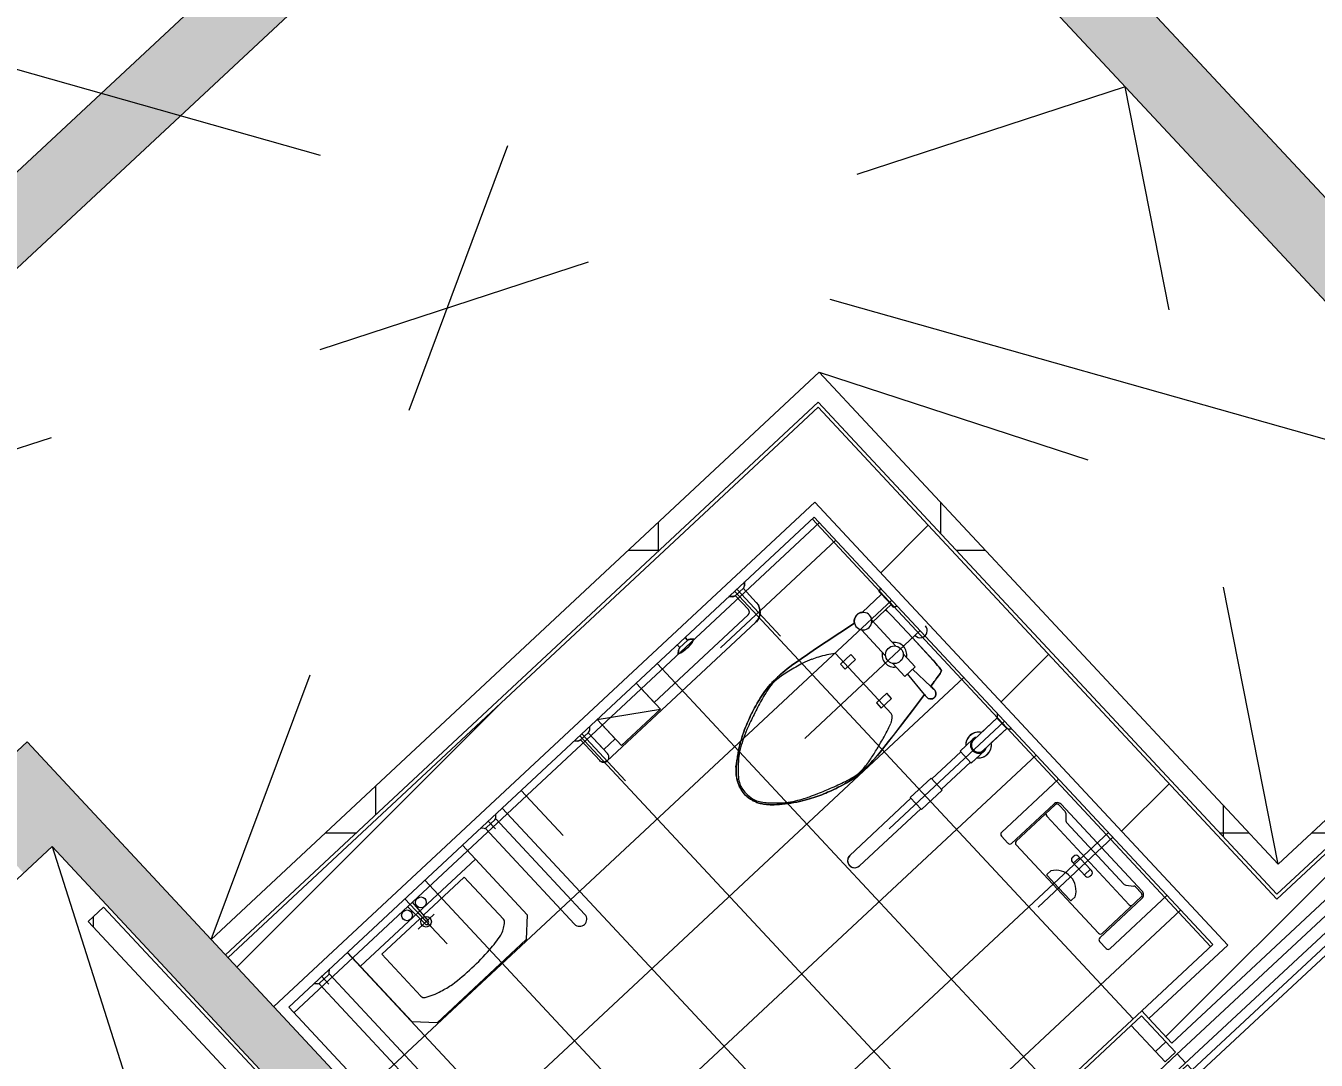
# Model space of a CAD drawing. Header units: millimetres. Extents: x -71377 to 516042, y -145869 to 441446.
# Drawn here: x 143378 to 147033, y 93706 to 96635 of the extents above; entities that cross this region are included whole.
import ezdxf

# ---------------------------------------------------------------- set-up
doc = ezdxf.new("R2010")
doc.units = ezdxf.units.MM
doc.header["$LTSCALE"] = 1000
doc.linetypes.add('_점선_M_', pattern=[3, 1.5, -1.5])
doc.linetypes.add('_점선_S_', pattern=[1.6, 0.8, -0.8])
for name, color, linetype, lineweight in [('A-door', 4, 'Continuous', 5), ('A-door-hdln', 8, 'Continuous', 5), ('A-ele-8', 8, 'Continuous', 5), ('A-hat', 251, 'Continuous', 5), ('A-insu', 251, 'Continuous', 5), ('A-text-1', 3, 'Continuous', 5), ('A_bwall', 3, 'Continuous', 5), ('A_cwall', 2, 'Continuous', 5), ('A_fnsh', 5, 'Continuous', 5), ('AA_dash_M_', 7, '_점선_M_', 5), ('AA_오픈', 8, '_점선_S_', 5), ('AA_위생', 4, 'Continuous', 5)]:
    doc.layers.add(name, color=color, linetype=linetype, lineweight=lineweight)
doc.styles.add('나눔고딕_3', font='NanumGothic.ttf', dxfattribs={"height": 1400})
pattern_1 = [(45, (165969.5, 243949.9), (-353.5534, 353.5534), [])]
pattern_2 = [(0, (165969.5, 243949.9), (0, 800), []), (90, (165969.5, 243949.9), (-800, 5e-14), [])]

# ---------------------------------------------------------------- blocks, each defined once
blk = doc.blocks.new('미닫이문_매립형__장애인화장실 - _A_ABS_22x22_5-5694489-지반층 배치도')
at = {"layer": 'A-door'}
for p, q in [((-1050, 115), (-1090, 115)), ((-1090, 115), (-1090, 10)), ((-40, 115), (-1050, 115)), ((-1050, 115), (-1050, 95)), ((-1050, 10), (-1050, 115)), ((-40, 95), (-40, 115)), ((0, 115), (-40, 115)), ((-40, 115), (-40, 75)), ((0, 75), (0, 115)), ((1110, 115), (1070, 115)), ((1070, 115), (1070, -115)), ((1110, -115), (1110, 115)), ((-1050, 95), (-40, 95)), ((-40, 75), (0, 75)), ((1070, 68), (-40, 68)), ((-40, 68), (-40, 33)), ((1070, 33), (1070, 68)), ((-1090, 10), (-1050, 10)), ((-40, 33), (1070, 33)), ((0, 26), (-40, 26)), ((-40, 26), (-40, -14)), ((0, -14), (0, 26)), ((-40, -14), (0, -14)), ((0, -14), (-40, -14)), ((-40, -14), (-40, -115)), ((0, -115), (0, -14)), ((-40, -115), (0, -115)), ((1070, -115), (1110, -115))]:
    blk.add_line(p, q, dxfattribs=at)
at = {"layer": 'A-door-hdln'}
for p, q in [((0, 115), (1070, 115)), ((-990, 68), (-990, 33)), ((0, 68), (-990, 68)), ((-990, 33), (0, 33)), ((0, -115), (1070, -115))]:
    blk.add_line(p, q, dxfattribs=at)
blk = doc.blocks.new('위생기구_장애인변기 - 위생기구_장애인변기-5513007-지반층 배치도')
at = {"layer": 'AA_위생'}
for p, q in [((90, 0), (90, -447.2)), ((280, -10), (275, 0)), ((275, 0), (280, -10)), ((280, -10), (275, 0)), ((345, 0), (340, -10)), ((340, -10), (345, 0)), ((340, -10), (345, 0)), ((345, 0), (340, -10)), ((440, 0), (440, -447.2)), ((290, -10), (280, -10)), ((280, -10), (290, -10)), ((290, -10), (280, -10)), ((290, -85), (290, -10)), ((290, -85), (290, -10)), ((290, -10), (330, -10)), ((290, -10), (290, -85)), ((340, -10), (330, -10)), ((330, -10), (330, -31.3)), ((330, -31.3), (330, -10)), ((330, -10), (340, -10)), ((330, -31.3), (330, -10)), ((330, -10), (340, -10)), ((340, -10), (330, -10)), ((330, -10), (330, -31.3)), ((330, -31.3), (341.6, -30.6)), ((334.5, -31), (330, -31.3)), ((330, -31.3), (334.5, -31)), ((330, -85), (330, -31.3)), ((341.6, -30.6), (334.5, -31)), ((334.5, -31), (341.6, -30.6)), ((341.6, -30.6), (353.2, -30.2)), ((353.2, -30.2), (341.6, -30.6)), ((341.6, -30.6), (353.2, -30.2)), ((353.2, -30.2), (440, -30.2)), ((440, -30.2), (353.2, -30.2)), ((353.2, -30.2), (440, -30.2)), ((440, -30.1), (526.8, -30.1)), ((526.8, -30.2), (440, -30.2)), ((440, -30.2), (526.8, -30.2)), ((526.8, -30.1), (538.4, -30.6)), ((538.4, -30.6), (526.8, -30.2)), ((526.8, -30.2), (538.4, -30.6)), ((538.4, -30.6), (545.5, -31)), ((545.5, -31), (538.4, -30.6)), ((538.4, -30.6), (545.5, -31)), ((545.5, -31), (552.6, -31.5)), ((552.6, -31.5), (545.5, -31)), ((545.5, -31), (552.6, -31.5)), ((552.6, -31.5), (559.1, -32.1)), ((559.1, -32.1), (552.6, -31.5)), ((552.6, -31.5), (559.1, -32.1)), ((559.1, -32.1), (563.2, -33)), ((563.2, -33), (559.1, -32.1)), ((559.1, -32.1), (563.2, -33)), ((563.2, -33), (564.8, -34.7)), ((564.8, -34.7), (563.2, -33)), ((563.2, -33), (564.8, -34.7)), ((564.8, -34.7), (566.1, -37.6)), ((566.1, -37.6), (564.8, -34.7)), ((564.8, -34.7), (566.1, -37.6)), ((759.8, 0), (766.9, -7.1)), ((759.8, 0), (766.9, -7.1)), ((766.9, -7.1), (769.4, -9)), ((769.4, -9), (769.4, -69.6)), ((769.4, -9), (769.4, -100)), ((806, -10.1), (774, -10.1)), ((790, 0), (790, -447.2)), ((809.7, -9.3), (813.1, -7.1)), ((809.7, -69.7), (809.7, -9.3)), ((809.7, -9.3), (809.7, -100)), ((813.1, -7.1), (820.2, 0)), ((813.1, -7.1), (820.2, 0)), ((566.1, -37.6), (567.1, -41.1)), ((567.1, -41.1), (566.1, -37.6)), ((566.1, -37.6), (567.1, -41.1)), ((567.1, -41.1), (567.9, -44.7)), ((567.9, -44.7), (567.1, -41.1)), ((567.1, -41.1), (567.9, -44.7)), ((567.9, -44.7), (568.8, -49)), ((568.8, -49), (567.9, -44.7)), ((567.9, -44.7), (568.8, -49)), ((568.8, -49), (570.1, -55.5)), ((570.1, -55.5), (568.8, -49)), ((568.8, -49), (570.1, -55.5)), ((570.1, -55.5), (570.9, -59.7)), ((570.9, -59.7), (570.1, -55.5)), ((570.1, -55.5), (570.9, -59.7)), ((570.9, -59.7), (571.7, -64.5)), ((571.7, -64.2), (570.9, -59.7)), ((570.9, -59.7), (571.7, -64.2)), ((572.6, -69.2), (571.7, -64.2)), ((571.7, -64.2), (572.6, -69.2)), ((571.7, -64.5), (572.6, -69.2)), ((572.6, -69.2), (573.6, -75)), ((573.6, -75), (572.6, -69.2)), ((572.6, -69.2), (573.6, -75)), ((769.4, -69.6), (761.9, -76.3)), ((815.6, -74.6), (809.7, -69.7)), ((285.2, -96.7), (285, -101)), ((285, -101), (285.6, -105.2)), ((285.2, -96.7), (286.1, -92.6)), ((286.1, -92.6), (285.2, -96.7)), ((285.3, -103.1), (285.2, -96.7)), ((286.2, -107.3), (285.3, -103.1)), ((285.6, -105.2), (286.8, -109.3)), ((286.1, -92.6), (288.9, -86.8)), ((287.7, -88.6), (286.1, -92.6)), ((288.7, -113.1), (286.2, -107.3)), ((286.8, -109.3), (288.7, -113.1)), ((290, -85), (287.7, -88.6)), ((288.9, -86.8), (290, -85)), ((325, -80), (425, -80)), ((455, -80), (505, -80)), ((505, -80), (505, -120)), ((505, -90), (575.6, -85.8)), ((573.6, -75), (574.7, -80.9)), ((574.7, -80.9), (573.6, -75)), ((573.6, -75), (574.7, -80.9)), ((574.7, -80.9), (575.6, -85.8)), ((575.6, -85.8), (574.7, -80.9)), ((574.7, -80.9), (575.6, -85.8)), ((575.6, -85.8), (580.8, -85.5)), ((580.8, -85.5), (575.6, -85.8)), ((575.6, -85.8), (580.8, -85.5)), ((580.8, -85.5), (583.8, -85.4)), ((583.8, -85.4), (580.8, -85.5)), ((580.8, -85.5), (583.8, -85.4)), ((583.8, -85.4), (587.4, -85.2)), ((587.4, -85.2), (583.8, -85.4)), ((583.8, -85.4), (587.4, -85.2)), ((587.4, -85.2), (591.7, -85)), ((591.7, -85), (587.4, -85.2)), ((587.4, -85.2), (591.7, -85)), ((591.7, -85), (596, -85.9)), ((596, -85.9), (591.7, -85)), ((591.7, -85), (596, -85.9)), ((596, -85.9), (600, -88.1)), ((600, -88.1), (596, -85.9)), ((596, -85.9), (600, -88.1)), ((600, -88.1), (603, -91.1)), ((603, -91.1), (600, -88.1)), ((600, -88.1), (603, -91.1)), ((603, -108.9), (600, -111.9)), ((600, -111.9), (603, -108.9)), ((603, -108.9), (600, -111.9)), ((603.1, -91.2), (603, -91.1)), ((603, -91.1), (604.7, -94.2)), ((604.7, -94.2), (603, -91.1)), ((603, -91.1), (604.7, -94.2)), ((604.7, -105.8), (603, -108.9)), ((603, -108.9), (604.7, -105.8)), ((604.7, -105.8), (603, -108.9)), ((604.7, -94.2), (605.6, -96.8)), ((605.6, -96.8), (604.7, -94.2)), ((604.7, -94.2), (605.6, -96.8)), ((605.6, -103.2), (604.7, -105.8)), ((604.7, -105.8), (605.6, -103.2)), ((605.6, -103.2), (604.7, -105.8)), ((605.6, -96.8), (605.9, -99)), ((605.9, -99), (605.6, -96.8)), ((605.6, -96.8), (605.9, -99)), ((605.9, -101), (605.6, -103.2)), ((605.6, -103.2), (605.9, -101)), ((605.9, -101), (605.6, -103.2)), ((605.9, -99), (605.9, -101)), ((605.9, -100), (605.9, -99)), ((605.9, -99), (605.9, -100)), ((605.9, -101), (605.9, -100)), ((605.9, -100), (605.9, -101)), ((753.6, -94.2), (753.4, -104.2)), ((753.4, -104.2), (755.9, -113.9)), ((756.5, -84.7), (753.6, -94.2)), ((761.9, -76.3), (756.5, -84.7)), ((766.4, -150), (766.4, -100)), ((812.7, -97.7), (812.7, -150)), ((821.5, -82.6), (815.6, -74.6)), ((825, -92), (821.5, -82.6)), ((824, -111.8), (825.9, -102)), ((825.9, -102), (825, -92)), ((291.3, -116.6), (288.7, -113.1)), ((288.7, -113.1), (291.3, -116.6)), ((289.4, -170.6), (297.9, -121.9)), ((297.9, -121.9), (289.4, -170.6)), ((294.4, -119.5), (291.3, -116.6)), ((291.3, -116.6), (294.4, -119.5)), ((297.9, -121.9), (294.4, -119.5)), ((294.4, -119.5), (297.9, -121.9)), ((325, -120), (425, -120)), ((505, -120), (455, -120)), ((580.8, -114.5), (505, -110)), ((583.8, -114.6), (580.8, -114.5)), ((580.8, -114.5), (590.6, -170.6)), ((590.6, -170.6), (580.8, -114.5)), ((590.6, -170.6), (580.8, -114.5)), ((580.8, -114.5), (583.8, -114.6)), ((583.8, -114.6), (580.8, -114.5)), ((587.4, -114.8), (583.8, -114.6)), ((583.8, -114.6), (587.4, -114.8)), ((587.4, -114.8), (583.8, -114.6)), ((591.7, -115), (587.4, -114.8)), ((587.4, -114.8), (591.7, -115)), ((591.7, -115), (587.4, -114.8)), ((596, -114.1), (591.7, -115)), ((591.7, -115), (596, -114.1)), ((596, -114.1), (591.7, -115)), ((600, -111.9), (596, -114.1)), ((596, -114.1), (600, -111.9)), ((600, -111.9), (596, -114.1)), ((755.9, -113.9), (760.9, -122.5)), ((760.9, -122.5), (766.4, -128.1)), ((766.4, -128.1), (766.4, -150)), ((812.7, -128.1), (819.5, -120.7)), ((812.7, -150), (812.7, -128.1)), ((819.5, -120.7), (824, -111.8)), ((281.6, -215.9), (289.4, -170.6)), ((289.4, -170.6), (281.6, -215.9)), ((289.4, -170.6), (281.6, -215.9)), ((590.6, -170.6), (598.4, -215.9)), ((598.4, -215.9), (590.6, -170.6)), ((598.4, -215.9), (590.6, -170.6)), ((766.4, -150), (769.4, -150)), ((812.7, -150), (766.4, -150)), ((769.4, -150), (769.4, -262.3)), ((769.4, -150), (769.4, -262.3)), ((809.7, -262.3), (809.7, -150)), ((809.7, -150), (812.7, -150)), ((809.7, -150), (809.7, -262.3)), ((275.6, -251.7), (281.6, -215.9)), ((281.6, -215.9), (275.6, -251.7)), ((281.6, -215.9), (275.6, -251.7)), ((355, -230), (355, -190)), ((355, -190), (375, -190)), ((375, -190), (375, -230)), ((525, -190), (505, -190)), ((505, -190), (505, -230)), ((525, -230), (525, -190)), ((598.4, -215.9), (608.8, -279.6)), ((604.4, -251.7), (598.4, -215.9)), ((604.4, -251.7), (598.4, -215.9)), ((271.2, -279.6), (275.6, -251.7)), ((275.6, -251.7), (271.2, -279.6)), ((275.6, -251.7), (271.2, -279.6)), ((325, -220), (555, -220)), ((375, -230), (355, -230)), ((505, -230), (525, -230)), ((608.8, -279.6), (604.4, -251.7)), ((608.8, -279.6), (604.4, -251.7)), ((0, -269.8), (7.1, -276.9)), ((7.1, -276.9), (0, -269.8)), ((7.1, -276.9), (10.1, -284)), ((10.1, -284), (10.1, -284.9)), ((10.1, -284), (10.1, -316)), ((10.1, -284.9), (64.8, -284.9)), ((64.8, -284.9), (10.1, -284.9)), ((64.8, -284.9), (74.7, -286.1)), ((74.7, -286.1), (84, -289.8)), ((84, -289.8), (92.2, -295.6)), ((268, -300.8), (271.2, -279.6)), ((271.2, -279.6), (268, -300.8)), ((271.2, -279.6), (268, -300.8)), ((608.8, -279.6), (614.2, -317)), ((612, -300.8), (608.8, -279.6)), ((612, -300.8), (608.8, -279.6)), ((769.4, -262.3), (766.4, -262.3)), ((766.4, -262.3), (766.4, -342.9)), ((812.7, -262.3), (766.4, -262.3)), ((766.4, -262.3), (766.4, -342.9)), ((812.7, -262.3), (809.7, -262.3)), ((812.7, -342.9), (812.7, -262.3)), ((812.7, -342.9), (812.7, -262.3)), ((0, -300), (181.6, -300)), ((7.1, -323.1), (0, -330.2)), ((0, -330.2), (7.1, -323.1)), ((10.1, -316), (7.1, -323.1)), ((64.8, -315.1), (10.1, -315.1)), ((10.1, -315.1), (10.1, -316)), ((64.8, -315.1), (10.1, -315.1)), ((71.9, -318.1), (64.8, -315.1)), ((74.9, -325.2), (71.9, -318.1)), ((74.9, -689.4), (74.9, -325.2)), ((74.9, -325.2), (74.9, -689.4)), ((92.2, -295.6), (98.6, -303.2)), ((98.6, -303.2), (103, -312.2)), ((103, -312.2), (105, -322)), ((105, -322), (105.1, -325.2)), ((105.1, -325.2), (105.1, -899.8)), ((105.1, -325.2), (105.1, -899.8)), ((264.3, -329.5), (265.8, -317)), ((265.8, -317), (264.3, -329.5)), ((265.8, -317), (264.3, -329.5)), ((265.8, -317), (268, -300.8)), ((268, -300.8), (265.8, -317)), ((268, -300.8), (265.8, -317)), ((614.2, -317), (612, -300.8)), ((614.2, -317), (612, -300.8)), ((614.2, -317), (615.7, -329.5)), ((615.7, -329.5), (614.2, -317)), ((615.7, -329.5), (614.2, -317)), ((261.3, -365.4), (261, -372.7)), ((261.3, -365.4), (261, -372.7)), ((261.1, -369), (261.3, -365.4)), ((261.3, -365.4), (261.8, -357.5)), ((261.8, -357.5), (261.3, -365.4)), ((261.8, -357.5), (261.3, -365.4)), ((261.8, -357.5), (262.4, -349)), ((262.4, -349), (261.8, -357.5)), ((262.4, -349), (261.8, -357.5)), ((262.4, -349), (263.2, -339.8)), ((263.2, -339.8), (262.4, -349)), ((263.2, -339.8), (262.4, -349)), ((263.2, -339.8), (264.3, -329.5)), ((264.3, -329.5), (263.2, -339.8)), ((264.3, -329.5), (263.2, -339.8)), ((615.7, -329.5), (617.6, -349)), ((616.8, -339.8), (615.7, -329.5)), ((616.8, -339.8), (615.7, -329.5)), ((617.6, -349), (616.8, -339.8)), ((617.6, -349), (616.8, -339.8)), ((617.6, -349), (618.2, -357.5)), ((618.2, -357.5), (617.6, -349)), ((618.2, -357.5), (617.6, -349)), ((618.2, -357.5), (618.7, -365.4)), ((618.7, -365.4), (618.2, -357.5)), ((618.7, -365.4), (618.2, -357.5)), ((618.7, -365.4), (619, -372.7)), ((619, -372.7), (618.7, -365.4)), ((619, -372.7), (618.7, -365.4)), ((766.4, -342.9), (769.4, -342.9)), ((766.4, -342.9), (812.7, -342.9)), ((769.4, -342.9), (769.4, -580)), ((769.4, -342.9), (769.4, -580)), ((809.7, -580), (809.7, -342.9)), ((809.7, -342.9), (812.7, -342.9)), ((809.7, -342.9), (809.7, -580)), ((260.7, -385.8), (260.9, -376.1)), ((260.8, -379.5), (260.7, -385.8)), ((260.8, -379.5), (260.7, -385.8)), ((260.9, -407.6), (260.7, -385.8)), ((260.7, -385.8), (260.7, -391.7)), ((260.7, -385.8), (260.7, -391.7)), ((260.7, -391.7), (260.8, -397.3)), ((260.7, -391.7), (260.8, -397.3)), ((261, -372.7), (260.8, -379.5)), ((261, -372.7), (260.8, -379.5)), ((260.8, -397.3), (260.9, -402.7)), ((260.8, -397.3), (260.9, -402.7)), ((260.9, -376.1), (261.1, -369)), ((619, -372.7), (619, -379.5)), ((619.2, -379.5), (619, -372.7)), ((619.2, -379.5), (619, -372.7)), ((619, -379.5), (619.3, -394.5)), ((619.3, -394.5), (619.1, -402.7)), ((619.1, -402.7), (619.2, -397.3)), ((619.1, -402.7), (619.2, -397.3)), ((619.3, -385.8), (619.2, -379.5)), ((619.3, -385.8), (619.2, -379.5)), ((619.2, -397.3), (619.3, -391.7)), ((619.2, -397.3), (619.3, -391.7)), ((619.3, -391.7), (619.3, -385.8)), ((619.3, -391.7), (619.3, -385.8)), ((261.6, -412.9), (260.9, -402.7)), ((260.9, -402.7), (260.9, -407.6)), ((260.9, -402.7), (261.2, -407.9)), ((260.9, -402.7), (261.2, -407.9)), ((261.2, -407.9), (261.6, -412.9)), ((261.2, -407.9), (261.6, -412.9)), ((262.7, -423.1), (261.6, -412.9)), ((261.6, -412.9), (262, -418)), ((261.6, -412.9), (262, -418)), ((262, -418), (262.7, -423.1)), ((262, -418), (262.7, -423.1)), ((263.9, -431.1), (262.7, -423.1)), ((262.7, -423.1), (263.5, -428.4)), ((262.7, -423.1), (263.5, -428.4)), ((263.5, -428.4), (264.4, -433.9)), ((263.5, -428.4), (264.4, -433.9)), ((265.3, -438.2), (263.9, -431.1)), ((264.4, -433.9), (265.6, -439.6)), ((264.4, -433.9), (265.6, -439.6)), ((266.9, -445.7), (265.3, -438.2)), ((615.6, -433.9), (614.4, -439.6)), ((614.4, -439.6), (615.6, -433.9)), ((614.4, -439.6), (615.6, -433.9)), ((616.5, -428.4), (615.6, -433.9)), ((615.6, -433.9), (616.5, -428.4)), ((615.6, -433.9), (616.5, -428.4)), ((617.3, -423.1), (616.5, -428.4)), ((616.5, -428.4), (617.3, -423.1)), ((616.5, -428.4), (617.3, -423.1)), ((618, -418), (617.3, -423.1)), ((617.3, -423.1), (618, -418)), ((617.3, -423.1), (618, -418)), ((618.4, -412.9), (618, -418)), ((618, -418), (618.4, -412.9)), ((618, -418), (618.4, -412.9)), ((618.8, -407.9), (618.4, -412.9)), ((618.4, -412.9), (618.8, -407.9)), ((618.4, -412.9), (618.8, -407.9)), ((619.1, -402.7), (618.8, -407.9)), ((618.8, -407.9), (619.1, -402.7)), ((618.8, -407.9), (619.1, -402.7)), ((265.6, -439.6), (266.9, -445.7)), ((265.6, -439.6), (266.9, -445.7)), ((269.3, -455.4), (266.9, -445.7)), ((266.9, -445.7), (268.4, -452.1)), ((266.9, -445.7), (268.4, -452.1)), ((268.4, -452.1), (270.1, -458.7)), ((268.4, -452.1), (270.1, -458.7)), ((271, -462.1), (269.3, -455.4)), ((270.1, -458.7), (271.9, -465.5)), ((270.1, -458.7), (271.9, -465.5)), ((272.9, -468.8), (271, -462.1)), ((271.9, -465.5), (273.9, -472.2)), ((271.9, -465.5), (273.9, -472.2)), ((275.8, -477.8), (272.9, -468.8)), ((273.9, -472.2), (275.8, -478.9)), ((273.9, -472.2), (275.8, -478.9)), ((606.1, -472.2), (604.2, -478.9)), ((604.2, -478.9), (606.1, -472.2)), ((604.2, -478.9), (606.1, -472.2)), ((608.1, -465.5), (606.1, -472.2)), ((606.1, -472.2), (608.1, -465.5)), ((606.1, -472.2), (608.1, -465.5)), ((609.9, -458.7), (608.1, -465.5)), ((608.1, -465.5), (609.9, -458.7)), ((608.1, -465.5), (609.9, -458.7)), ((611.6, -452.1), (609.9, -458.7)), ((609.9, -458.7), (611.6, -452.1)), ((609.9, -458.7), (611.6, -452.1)), ((611.6, -452.1), (613.1, -445.7)), ((611.6, -452.1), (613.1, -445.7)), ((612.3, -448.9), (611.6, -452.1)), ((613.1, -445.7), (612.3, -448.9)), ((614.4, -439.6), (613.1, -445.7)), ((613.1, -445.7), (614.4, -439.6)), ((613.1, -445.7), (614.4, -439.6)), ((0, -500.5), (10.6, -500.5)), ((0, -500.5), (10.6, -500.5)), ((10.6, -500.5), (0, -500.5)), ((10.6, -499.9), (13.6, -492.8)), ((10.6, -500.5), (10.6, -499.9)), ((10.6, -499.9), (10.6, -531.8)), ((10.6, -500.5), (10.6, -499.9)), ((13.6, -492.8), (20.7, -485.6)), ((20.7, -485.6), (13.6, -492.8)), ((13.6, -492.8), (20.7, -485.6)), ((20.7, -485.6), (23.6, -495.2)), ((23.6, -495.2), (25.3, -505)), ((25.3, -505), (26, -515)), ((277.9, -485.5), (275.8, -477.8)), ((275.8, -478.9), (277.9, -485.5)), ((275.8, -478.9), (277.9, -485.5)), ((279.9, -491.9), (277.9, -485.5)), ((277.9, -485.5), (279.9, -491.9)), ((277.9, -485.5), (279.9, -491.9)), ((282, -498), (279.9, -491.9)), ((279.9, -491.9), (282, -498)), ((279.9, -491.9), (282, -498)), ((285, -506.7), (282, -498)), ((282, -498), (284, -503.9)), ((282, -498), (284, -503.9)), ((284, -503.9), (286.1, -509.5)), ((284, -503.9), (286.1, -509.5)), ((288.2, -515.1), (285, -506.7)), ((286.1, -509.5), (288.2, -515.1)), ((286.1, -509.5), (288.2, -515.1)), ((593.9, -509.5), (591.8, -515.1)), ((591.8, -515.1), (593.9, -509.5)), ((591.8, -515.1), (593.9, -509.5)), ((596, -503.9), (593.9, -509.5)), ((593.9, -509.5), (596, -503.9)), ((593.9, -509.5), (596, -503.9)), ((598, -498), (596, -503.9)), ((596, -503.9), (598, -498)), ((596, -503.9), (598, -498)), ((600.1, -491.9), (598, -498)), ((598, -498), (600.1, -491.9)), ((598, -498), (600.1, -491.9)), ((602.1, -485.5), (600.1, -491.9)), ((600.1, -491.9), (602.1, -485.5)), ((600.1, -491.9), (602.1, -485.5)), ((604.2, -478.9), (602.1, -485.5)), ((602.1, -485.5), (604.2, -478.9)), ((602.1, -485.5), (604.2, -478.9)), ((10.6, -530.8), (0, -530.8)), ((10.6, -530.8), (0, -530.8)), ((0, -530.8), (10.6, -530.8)), ((10.6, -531.8), (10.6, -530.8)), ((10.6, -531.8), (10.6, -530.8)), ((13.6, -539), (10.6, -531.8)), ((20.7, -546.1), (13.6, -539)), ((13.6, -539), (20.7, -546.1)), ((20.7, -546.1), (13.6, -539)), ((21.2, -544.5), (20.7, -546.1)), ((23.9, -534.9), (21.2, -544.5)), ((25.5, -525), (23.9, -534.9)), ((26, -515), (25.5, -525)), ((292.7, -525), (288.2, -515.1)), ((288.2, -515.1), (290.4, -520.6)), ((288.2, -515.1), (290.4, -520.6)), ((290.4, -520.6), (292.7, -526)), ((290.4, -520.6), (292.7, -526)), ((295, -531.5), (292.7, -525)), ((292.7, -526), (295, -531.5)), ((292.7, -526), (295, -531.5)), ((297.5, -537.1), (295, -531.5)), ((295, -531.5), (297.5, -537.1)), ((295, -531.5), (297.5, -537.1)), ((300, -542.7), (297.5, -537.1)), ((297.5, -537.1), (300, -542.7)), ((297.5, -537.1), (300, -542.7)), ((302.7, -548.6), (300, -542.7)), ((300, -542.7), (302.7, -548.6)), ((300, -542.7), (302.7, -548.6)), ((580, -542.7), (577.3, -548.6)), ((577.3, -548.6), (580, -542.7)), ((577.3, -548.6), (580, -542.7)), ((582.5, -537.1), (580, -542.7)), ((580, -542.7), (582.5, -537.1)), ((580, -542.7), (582.5, -537.1)), ((585, -531.5), (582.5, -537.1)), ((582.5, -537.1), (585, -531.5)), ((582.5, -537.1), (585, -531.5)), ((587.3, -526), (585, -531.5)), ((585, -531.5), (587.3, -526)), ((585, -531.5), (587.3, -526)), ((589.6, -520.6), (587.3, -526)), ((587.3, -526), (589.6, -520.6)), ((587.3, -526), (589.6, -520.6)), ((591.8, -515.1), (589.6, -520.6)), ((589.6, -520.6), (591.8, -515.1)), ((589.6, -520.6), (591.8, -515.1)), ((305.6, -554.6), (302.7, -548.6)), ((302.7, -548.6), (305.6, -554.6)), ((302.7, -548.6), (305.6, -554.6)), ((308.7, -560.7), (305.6, -554.6)), ((305.6, -554.6), (308.7, -560.7)), ((305.6, -554.6), (308.7, -560.7)), ((310.3, -563.8), (308.7, -560.7)), ((308.7, -560.7), (312, -567)), ((308.7, -560.7), (312, -567)), ((315.6, -573.4), (310.3, -563.8)), ((312, -567), (315.6, -573.4)), ((312, -567), (315.6, -573.4)), ((319.4, -580), (315.6, -573.4)), ((315.6, -573.4), (319.4, -580)), ((315.6, -573.4), (319.4, -580)), ((321.5, -583.4), (319.4, -580)), ((319.4, -580), (323.5, -586.8)), ((319.4, -580), (323.5, -586.8)), ((325.8, -590.2), (321.5, -583.4)), ((560.6, -580), (556.5, -586.8)), ((556.5, -586.8), (560.6, -580)), ((556.5, -586.8), (560.6, -580)), ((564.4, -573.4), (560.6, -580)), ((560.6, -580), (564.4, -573.4)), ((560.6, -580), (564.4, -573.4)), ((568, -567), (564.4, -573.4)), ((564.4, -573.4), (568, -567)), ((564.4, -573.4), (568, -567)), ((571.3, -560.7), (568, -567)), ((568, -567), (571.3, -560.7)), ((568, -567), (571.3, -560.7)), ((574.4, -554.6), (571.3, -560.7)), ((571.3, -560.7), (574.4, -554.6)), ((571.3, -560.7), (574.4, -554.6)), ((577.3, -548.6), (574.4, -554.6)), ((574.4, -554.6), (577.3, -548.6)), ((574.4, -554.6), (577.3, -548.6)), ((769.4, -580), (771.9, -589.7)), ((805.8, -592), (809.6, -582.7)), ((809.6, -582.7), (809.7, -580)), ((323.5, -586.8), (328, -593.7)), ((323.5, -586.8), (328, -593.7)), ((328, -593.7), (325.8, -590.2)), ((332.7, -600.6), (328, -593.7)), ((328, -593.7), (332.7, -600.6)), ((328, -593.7), (332.7, -600.6)), ((337.6, -607.6), (332.7, -600.6)), ((332.7, -600.6), (337.6, -607.6)), ((332.7, -600.6), (337.6, -607.6)), ((342.5, -614.4), (337.6, -607.6)), ((337.6, -607.6), (342.5, -614.4)), ((337.6, -607.6), (342.5, -614.4)), ((347.5, -621), (342.5, -614.4)), ((342.5, -614.4), (347.5, -621)), ((342.5, -614.4), (347.5, -621)), ((349.9, -624.1), (347.5, -621)), ((347.5, -621), (352.4, -627.2)), ((347.5, -621), (352.4, -627.2)), ((532.5, -621), (527.6, -627.2)), ((527.6, -627.2), (532.5, -621)), ((527.6, -627.2), (532.5, -621)), ((537.5, -614.4), (532.5, -621)), ((532.5, -621), (537.5, -614.4)), ((532.5, -621), (537.5, -614.4)), ((542.4, -607.6), (537.5, -614.4)), ((537.5, -614.4), (542.4, -607.6)), ((537.5, -614.4), (542.4, -607.6)), ((547.3, -600.6), (542.4, -607.6)), ((542.4, -607.6), (547.3, -600.6)), ((542.4, -607.6), (547.3, -600.6)), ((552, -593.7), (547.3, -600.6)), ((547.3, -600.6), (552, -593.7)), ((547.3, -600.6), (552, -593.7)), ((556.5, -586.8), (552, -593.7)), ((552, -593.7), (556.5, -586.8)), ((552, -593.7), (556.5, -586.8)), ((771.9, -589.7), (778.8, -597)), ((778.8, -597), (788.3, -600.1)), ((788.3, -600.1), (798.1, -598.3)), ((798.1, -598.3), (805.8, -592)), ((352.4, -627.2), (349.9, -624.1)), ((354.7, -630.1), (352.4, -627.2)), ((352.4, -627.2), (357.1, -633.1)), ((352.4, -627.2), (357.1, -633.1)), ((357.1, -633.1), (354.7, -630.1)), ((359.4, -635.7), (357.1, -633.1)), ((357.1, -633.1), (361.6, -638.4)), ((357.1, -633.1), (361.6, -638.4)), ((361.6, -638.4), (359.4, -635.7)), ((365.1, -643.7), (361.6, -638.4)), ((361.6, -638.4), (365.8, -643.1)), ((361.6, -638.4), (365.8, -643.1)), ((369.7, -647.2), (365.1, -643.7)), ((365.8, -643.1), (369.7, -647.2)), ((365.8, -643.1), (369.7, -647.2)), ((373.4, -650.9), (369.7, -647.2)), ((369.7, -647.2), (373.4, -650.9)), ((369.7, -647.2), (373.4, -650.9)), ((375.1, -652.4), (373.4, -650.9)), ((373.4, -650.9), (376.8, -654)), ((373.4, -650.9), (376.8, -654)), ((378.5, -655.4), (375.1, -652.4)), ((376.8, -654), (380.1, -656.8)), ((376.8, -654), (380.1, -656.8)), ((380.1, -656.8), (378.5, -655.4)), ((381.6, -658.1), (380.1, -656.8)), ((380.1, -656.8), (383.2, -659.3)), ((380.1, -656.8), (383.2, -659.3)), ((503.2, -654), (496.8, -659.3)), ((496.8, -659.3), (499.9, -656.8)), ((496.8, -659.3), (499.9, -656.8)), ((499.9, -656.8), (503.2, -654)), ((499.9, -656.8), (503.2, -654)), ((506.6, -650.9), (503.2, -654)), ((503.2, -654), (506.6, -650.9)), ((503.2, -654), (506.6, -650.9)), ((510.3, -647.2), (506.6, -650.9)), ((506.6, -650.9), (510.3, -647.2)), ((506.6, -650.9), (510.3, -647.2)), ((514.2, -643.1), (510.3, -647.2)), ((510.3, -647.2), (514.2, -643.1)), ((510.3, -647.2), (514.2, -643.1)), ((518.4, -638.4), (514.2, -643.1)), ((514.2, -643.1), (518.4, -638.4)), ((514.2, -643.1), (518.4, -638.4)), ((522.9, -633.1), (518.4, -638.4)), ((518.4, -638.4), (522.9, -633.1)), ((518.4, -638.4), (522.9, -633.1)), ((527.6, -627.2), (522.9, -633.1)), ((522.9, -633.1), (527.6, -627.2)), ((522.9, -633.1), (527.6, -627.2)), ((0, -689.4), (74.9, -689.4)), ((100.8, -689.4), (0, -689.4)), ((0, -840.6), (100.8, -689.4)), ((100.8, -689.4), (100.8, -840.6)), ((383.2, -659.3), (381.6, -658.1)), ((387.5, -662.5), (383.2, -659.3)), ((383.2, -659.3), (386.1, -661.5)), ((383.2, -659.3), (386.1, -661.5)), ((386.1, -661.5), (389, -663.4)), ((386.1, -661.5), (389, -663.4)), ((390.4, -664.3), (387.5, -662.5)), ((389, -663.4), (391.7, -665.2)), ((389, -663.4), (391.7, -665.2)), ((393.1, -666.1), (390.4, -664.3)), ((391.7, -665.2), (394.5, -666.9)), ((391.7, -665.2), (394.5, -666.9)), ((395.8, -667.6), (393.1, -666.1)), ((394.5, -666.9), (397.2, -668.4)), ((394.5, -666.9), (397.2, -668.4)), ((398.5, -669.1), (395.8, -667.6)), ((397.2, -668.4), (399.8, -669.8)), ((397.2, -668.4), (399.8, -669.8)), ((401.1, -670.4), (398.5, -669.1)), ((399.8, -669.8), (402.5, -671.1)), ((399.8, -669.8), (402.5, -671.1)), ((403.8, -671.6), (401.1, -670.4)), ((402.5, -671.1), (405.1, -672.2)), ((402.5, -671.1), (405.1, -672.2)), ((406.5, -672.8), (403.8, -671.6)), ((405.1, -672.2), (407.8, -673.3)), ((405.1, -672.2), (407.8, -673.3)), ((409.2, -673.8), (406.5, -672.8)), ((407.8, -673.3), (410.5, -674.3)), ((407.8, -673.3), (410.5, -674.3)), ((411.9, -674.8), (409.2, -673.8)), ((410.5, -674.3), (413.3, -675.3)), ((410.5, -674.3), (413.3, -675.3)), ((414.7, -675.7), (411.9, -674.8)), ((413.3, -675.3), (416.2, -676.1)), ((413.3, -675.3), (416.2, -676.1)), ((419.2, -676.9), (414.7, -675.7)), ((416.2, -676.1), (419.2, -676.9)), ((416.2, -676.1), (419.2, -676.9)), ((422.6, -677.7), (419.2, -676.9)), ((419.2, -676.9), (422.6, -677.7)), ((419.2, -676.9), (422.6, -677.7)), ((426.3, -678.4), (422.6, -677.7)), ((422.6, -677.7), (426.3, -678.4)), ((422.6, -677.7), (426.3, -678.4)), ((432.6, -679.2), (426.3, -678.4)), ((426.3, -678.4), (430.3, -679)), ((426.3, -678.4), (430.3, -679)), ((430.3, -679), (434.9, -679.5)), ((430.3, -679), (434.9, -679.5)), ((437.4, -679.8), (432.6, -679.2)), ((434.9, -679.5), (440, -680)), ((434.9, -679.5), (440, -680)), ((442.6, -679.8), (437.4, -679.8)), ((440, -680), (445.1, -679.5)), ((440, -680), (445.1, -679.5)), ((447.4, -679.2), (442.6, -679.8)), ((445.1, -679.5), (449.7, -679)), ((445.1, -679.5), (449.7, -679)), ((449.7, -679), (447.4, -679.2)), ((453.7, -678.4), (449.7, -679)), ((449.7, -679), (453.7, -678.4)), ((449.7, -679), (453.7, -678.4)), ((453.7, -678.4), (457.4, -677.7)), ((453.7, -678.4), (457.4, -677.7)), ((455.6, -678), (453.7, -678.4)), ((459.1, -677.3), (455.6, -678)), ((457.4, -677.7), (460.8, -676.9)), ((457.4, -677.7), (460.8, -676.9)), ((462.3, -676.5), (459.1, -677.3)), ((460.8, -676.9), (463.8, -676.1)), ((460.8, -676.9), (463.8, -676.1)), ((465.3, -675.7), (462.3, -676.5)), ((463.8, -676.1), (466.7, -675.3)), ((463.8, -676.1), (466.7, -675.3)), ((468.1, -674.8), (465.3, -675.7)), ((466.7, -675.3), (469.5, -674.3)), ((466.7, -675.3), (469.5, -674.3)), ((470.8, -673.8), (468.1, -674.8)), ((469.5, -674.3), (472.2, -673.3)), ((469.5, -674.3), (472.2, -673.3)), ((473.5, -672.8), (470.8, -673.8)), ((472.2, -673.3), (474.9, -672.2)), ((472.2, -673.3), (474.9, -672.2)), ((476.2, -671.6), (473.5, -672.8)), ((474.9, -672.2), (477.5, -671.1)), ((474.9, -672.2), (477.5, -671.1)), ((478.9, -670.4), (476.2, -671.6)), ((477.5, -671.1), (480.2, -669.8)), ((477.5, -671.1), (480.2, -669.8)), ((482.8, -668.4), (478.9, -670.4)), ((480.2, -669.8), (482.8, -668.4)), ((480.2, -669.8), (482.8, -668.4)), ((485.5, -666.9), (482.8, -668.4)), ((482.8, -668.4), (485.5, -666.9)), ((482.8, -668.4), (485.5, -666.9)), ((488.3, -665.2), (485.5, -666.9)), ((485.5, -666.9), (488.3, -665.2)), ((485.5, -666.9), (488.3, -665.2)), ((491, -663.4), (488.3, -665.2)), ((488.3, -665.2), (491, -663.4)), ((488.3, -665.2), (491, -663.4)), ((493.9, -661.5), (491, -663.4)), ((491, -663.4), (493.9, -661.5)), ((491, -663.4), (493.9, -661.5)), ((496.8, -659.3), (493.9, -661.5)), ((493.9, -661.5), (496.8, -659.3)), ((493.9, -661.5), (496.8, -659.3)), ((74.9, -840.6), (0, -840.6)), ((100.8, -840.6), (0, -840.6)), ((74.9, -884.7), (74.9, -840.6)), ((74.9, -840.6), (74.9, -884.7)), ((0, -869.8), (7.1, -876.9)), ((0, -869.8), (7.1, -876.9)), ((7.1, -876.9), (10.1, -884)), ((0, -900), (181.6, -900)), ((10.1, -884), (10.1, -884.7)), ((10.1, -884), (10.1, -916)), ((10.1, -884.7), (74.9, -884.7)), ((90, -884.7), (10.1, -884.7)), ((101.8, -909.2), (93.3, -914.5)), ((105.1, -899.8), (101.8, -909.2)), ((7.1, -923.1), (0, -930.2)), ((7.1, -923.1), (0, -930.2)), ((10.1, -916), (7.1, -923.1)), ((90, -914.9), (10.1, -914.9)), ((10.1, -914.9), (10.1, -916)), ((90, -914.9), (10.1, -914.9)), ((93.3, -914.5), (90, -914.9))]:
    blk.add_line(p, q, dxfattribs=at)
blk.add_circle((440, -100), 25, dxfattribs=at)
for centre, radius, start, end in [((440, 0), 20, 270, 90), ((774, 0), 10.1, 225, 270), ((806, 0), 10.1, 270, 315), ((440, -100), 35, 34.8499, 145.1501), ((789.5, -100), 36.4, 123.4956, 230.4662), ((789.5, -100), 36.4, 309.5338, 56.2795), ((310, -100), 25, 143.1301, 241.0628), ((310, -100), 25, 241.0628, 143.1301), ((789.6, -100), 23.2, 150.1507, 29.8493), ((789.6, -100), 20.2, 180, 360), ((440, -100), 35, 214.8499, 325.1501), ((722.9, -474.3), 474.7, 150.4325, 153.4349), ((461.7, -326.1), 174.4, 143.1301, 150.4325), ((325, -223.5), 3.54, 90, 143.1301), ((555, -232.3), 12.3, 45, 90), ((525, -262.3), 54.8, 24.0722, 45), ((309.1, -358.8), 291.3, 20.556, 24.0722), ((0, -284), 10.1, 360, 45), ((64.8, -325.2), 40.3, 0, 90), ((506, -370.8), 234.4, 157.1947, 164.0546), ((569.1, -397.4), 302.8, 153.4349, 157.1947), ((54, -454.4), 563.7, 18.0286, 20.556), ((-421.9, -609.4), 1064.2, 15.9454, 18.0286), ((0, -316), 10.1, 315, 0), ((64.8, -325.2), 10.1, 360, 90), ((856.8, -471.1), 599.2, 164.0546, 168.3435), ((-194.7, -544.4), 827.8, 13.5834, 15.9454), ((600.2, -418.1), 337.2, 168.3435, 175.6013), ((372.5, -407.4), 244.3, 4.3987, 13.5834), ((359.6, -399.6), 95.8, 175.6013, 189.2401), ((505.4, -397.2), 111.1, 350.7599, 4.3987), ((485.1, -379.2), 223, 189.2401, 195.9454), ((394.9, -379.2), 223, 344.0546, 350.7599), ((960.4, -243.4), 717.3, 195.9454, 199.683), ((-80.4, -243.4), 717.3, 340.317, 344.0546), ((20.7, -499.9), 10.1, 135, 180), ((20.7, -499.9), 10.1, 135, 180), ((-62.3, -515.9), 88.3, 339.9867, 20.0133), ((-62.3, -515.9), 88.3, 339.9867, 20.0133), ((2068, 152.8), 1893.6, 199.683, 201.0375), ((-1188, 152.8), 1893.6, 338.9625, 340.317), ((20.7, -531.8), 10.1, 180, 225), ((20.7, -531.8), 10.1, 180, 225), ((846.8, -316.9), 585.2, 201.0375, 203.4742), ((33.2, -316.9), 585.2, 336.5258, 338.9625), ((639.6, -406.9), 359.3, 203.4742, 208.6105), ((607.4, -424.4), 322.6, 208.6105, 214.0312), ((324.9, -455.4), 262, 325.1773, 331.3895), ((218.6, -397.4), 383.1, 331.3895, 336.5258), ((789.7, -580), 20.2, 180, 0), ((459.7, -524.2), 144.4, 214.0312, 220.6013), ((700.6, -317.7), 461.7, 220.6013, 224.2742), ((166.2, -307.3), 478.4, 315.9418, 319.3987), ((399.4, -507.2), 171.3, 319.3987, 325.1773), ((508.1, -505.3), 192.9, 224.2742, 233.1301), ((403.3, -545), 142.4, 302.575, 309.8056), ((368, -502.6), 197.7, 309.8056, 315.9418), ((446.8, -587), 90.8, 233.1301, 246.0553), ((430.5, -623.9), 50.4, 246.0553, 260.5377), ((438.6, -575.3), 99.7, 260.5377, 270.8221), ((438.5, -569.5), 105.5, 270.8221, 284.0362), ((451, -619.6), 53.8, 284.0362, 302.575), ((0, -884), 10.1, 0, 45), ((90, -899.8), 15.1, 270, 90), ((0, -916), 10.1, 315, 0)]:
    blk.add_arc(centre, radius, start, end, dxfattribs=at)
blk = doc.blocks.new('위생기구_장애인세면대 - 위생기구_장애인세면대-5513921-지반층 배치도')
at = {"layer": 'AA_위생'}
for p, q in [((107.5, 9.1), (107.5, 380)), ((147.5, 9.1), (147.5, 380)), ((752.5, 9.1), (752.5, 380)), ((792.5, 9.1), (792.5, 380)), ((227.5, 269), (277.5, 319)), ((277.5, 319), (622.5, 319)), ((622.5, 319), (672.5, 269)), ((227.5, 0), (227.5, 269)), ((672.5, 269), (672.5, 0)), ((285.2, 232.2), (285.2, 69.8)), ((605.2, 69.8), (605.2, 232.2)), ((0, 0), (0, 174.9)), ((450, 0), (450, 174.9)), ((450, 119.3), (450, 57.2)), ((419.6, 88.1), (481.6, 88.1)), ((441.9, 21.1), (444.7, 90.7)), ((456.9, 90.7), (459.7, 21.1)), ((672.5, 54), (227.5, 54)), ((285.2, 69.8), (443.8, 69.8)), ((457.7, 69.8), (605.2, 69.8)), ((104.6, 7.1), (97.5, 0)), ((143.4, 10), (111.6, 10)), ((127.5, 0), (127.5, 30)), ((150.4, 7.1), (157.5, 0)), ((749.6, 7.1), (742.5, 0)), ((788.4, 10), (756.6, 10)), ((772.5, -1.9), (772.5, 30)), ((795.4, 7.1), (802.5, 0))]:
    blk.add_line(p, q, dxfattribs=at)
for centre, radius in [((450.6, 88.2), 15), ((423.9, 38.2), 15.3), ((477.7, 38.2), 15.3)]:
    blk.add_circle(centre, radius, dxfattribs=at)
for centre, radius, start, end in [((127.5, 380), 20, 0, 180), ((772.5, 380), 20, 0, 180), ((349.7, 177.3), 87.9, 108.7645, 131.1637), ((410.9, -129.9), 400.6, 95.424, 102.911), ((445.2, -490.4), 762.8, 90, 95.424), ((445.2, -490.4), 762.8, 84.576, 90), ((489.9, 63.8), 206.9, 71.977, 82.3956), ((515.7, 93.9), 171, 61.0392, 77.089), ((298.1, 232.2), 12.9, 118.9608, 180), ((592.2, 232.2), 12.9, 360, 61.0392), ((450.8, 90.7), 6.13, 360, 180), ((111.6, 0), 10, 90, 135), ((143.4, 0), 10, 45, 90), ((756.6, 0), 10, 90, 135), ((788.4, 0), 10, 45, 90)]:
    blk.add_arc(centre, radius, start, end, dxfattribs=at)
blk = doc.blocks.new('위생기구_유아 - 위생기구_유아-5711436-지반층 배치도')
at = {"layer": 'AA_위생'}
for p, q in [((225, 289.5), (225, 68.2)), ((450, 289.5), (450, 0)), ((675, 68.2), (675, 289.5)), ((267, 68.2), (267, 231.2)), ((271.6, 81.8), (271.6, 233.1)), ((278.8, 240.6), (303.9, 240.6)), ((281.5, 246.1), (617.9, 246.1)), ((308.8, 238.8), (325.5, 224.1)), ((330.3, 222.3), (569.7, 222.3)), ((574.5, 224.2), (591.2, 238.8)), ((596, 240.6), (621.1, 240.6)), ((628.4, 233.4), (628.4, 82.1)), ((633, 231.7), (633, 68.2)), ((278.8, 193.2), (621.2, 193.2)), ((413.3, 167.1), (413.3, 172.3)), ((422.5, 181.5), (450, 181.5)), ((477.5, 157.9), (422.7, 157.9)), ((427.1, 157.9), (427.1, 181.5)), ((450, 181.5), (477.3, 181.5)), ((472.9, 157.9), (472.9, 181.5)), ((486.7, 172.3), (486.7, 167.1)), ((621.2, 74.6), (279.3, 74.6)), ((399.6, 82), (399.6, 96.1)), ((450, 79.7), (402, 79.7)), ((498.2, 79.7), (450, 79.7)), ((500.4, 96.1), (500.4, 82.1)), ((232.2, 60.9), (259.8, 60.9)), ((640.2, 60.9), (667.8, 60.9))]:
    blk.add_line(p, q, dxfattribs=at)
for centre, radius, start, end in [((281.5, 231.7), 14.5, 90, 181.8243), ((278.8, 233.4), 7.23, 90, 182.4845), ((304, 233.4), 7.23, 48.6955, 91.0131), ((330.3, 229.6), 7.23, 228.6955, 270), ((569.7, 229.6), 7.23, 270.0026, 311.3096), ((596, 233.4), 7.23, 90, 131.3096), ((618.5, 231.7), 14.5, 360, 92.6194), ((621.2, 233.4), 7.23, 0, 91.0131), ((278.8, 200.4), 7.23, 216.8725, 270), ((621.2, 200.4), 7.23, 270.0026, 323.1327), ((422.5, 172.3), 9.17, 90, 180.4112), ((422.5, 167.1), 9.17, 180, 271.3293), ((477.5, 172.3), 9.17, 360, 91.3293), ((477.5, 167.1), 9.17, 270, 0.4112), ((450, 68.5), 57.5, 28.686, 151.3178), ((278.8, 81.8), 7.23, 180, 273.7338), ((401.9, 82), 2.29, 180, 273.5175), ((498.2, 82), 2.29, 270, 1.3455), ((621.2, 81.8), 7.23, 270, 2.4845), ((232.2, 68.2), 7.23, 180.0026, 270), ((259.8, 68.2), 7.23, 270.0026, 0), ((640.2, 68.2), 7.23, 180.0026, 270), ((667.8, 68.2), 7.23, 270.0026, 0)]:
    blk.add_arc(centre, radius, start, end, dxfattribs=at)

msp = doc.modelspace()

# ---------------------------------------------------------------- hatches: boundary and pattern name
at = {"layer": 'A-hat'}
for points in [[(147187.9, 95716.4), (147334.2, 95852.8), (145298.4, 98035.9), (145152.1, 97899.5), (147060.7, 95852.8)], [(142363.1, 95025.3), (145288.5, 97753.2), (145152.1, 97899.5), (142226.7, 95171.5), (142352.9, 95036.2)], [(143372.1, 94236.5), (143562.3, 94413.8), (143381.6, 94607.6), (143191.4, 94430.3), (143302.2, 94311.5)], [(144451.7, 93240.1), (144561.4, 93342.4), (143562.3, 94413.8), (143452.6, 94311.5), (144080.6, 93638)]]:
    msp.add_hatch(color=256, dxfattribs=at).paths.add_polyline_path(points)
h = msp.add_hatch(dxfattribs=at)
h.set_pattern_fill('FP_13', color=256, scale=1000, style=0, pattern_type=2)
h.set_pattern_definition(pattern_2)
h.paths.add_polyline_path([(143944.2, 94004.3), (145666.5, 95610.4), (145625.6, 95654.2), (143903.3, 94048.1)])
h = msp.add_hatch(dxfattribs=at)
h.set_pattern_fill('FP_13', color=256, scale=1000, style=0, pattern_type=2)
h.set_pattern_definition(pattern_2)
h.paths.add_polyline_path([(146921.9, 94176.2), (146965.7, 94217.1), (145666.5, 95610.4), (145622.7, 95569.4), (146610.6, 94510)])
h = msp.add_hatch(dxfattribs=at)
h.set_pattern_fill('FP_12', color=256, scale=1000, style=0, pattern_type=2)
h.set_pattern_definition(pattern_1)
h.paths.add_polyline_path([(144080.6, 93858), (145751.7, 95416.4), (145622.2, 95555.3), (143951, 93996.9), (144080.1, 93858.5)])
h = msp.add_hatch(dxfattribs=at)
h.set_pattern_fill('FP_12', color=256, scale=1000, style=0, pattern_type=2)
h.set_pattern_definition(pattern_1)
h.paths.add_polyline_path([(146782.4, 94032.5), (146921.4, 94162.1), (145751.7, 95416.4), (145612.8, 95286.8), (146610.6, 94216.7)])
h = msp.add_hatch(dxfattribs=at)
h.set_pattern_fill('FP_26', color=256, scale=1000, style=0, pattern_type=2)
h.set_pattern_definition([(43, (145575.44, 93950.7), (-204.6, 219.406), []), (133, (145575.44, 93950.7), (-219.406, -204.6), [])])
h.paths.add_polyline_path([(145251.7, 92646.1), (146740, 94034), (145611.3, 95244.4), (144123, 93856.5), (145250.2, 92647.7)])
h = msp.add_hatch(dxfattribs=at)
h.set_pattern_fill('FP_13', color=256, scale=1000, style=0, pattern_type=2)
h.set_pattern_definition(pattern_2)
h.paths.add_polyline_path([(146965.7, 94217.1), (147671.5, 94875.3), (147630.6, 94919.1), (146924.8, 94261)])
h = msp.add_hatch(dxfattribs=at)
h.set_pattern_fill('FP_12', color=256, scale=1000, style=0, pattern_type=2)
h.set_pattern_definition(pattern_1)
h.paths.add_polyline_path([(145379.8, 92464.8), (145833.2, 92887.6), (145703.7, 93026.6), (145250.2, 92603.7)])
h.paths.add_polyline_path([(146624.1, 93755), (147392.1, 94471.1), (147456.9, 94401.6), (147800.6, 94722.2), (147671, 94861.1), (146559.4, 93824.5), (146610.6, 93769.5)])
h = msp.add_hatch(dxfattribs=at)
h.set_pattern_fill('FP_13', color=256, scale=1000, style=0, pattern_type=2)
h.set_pattern_definition(pattern_2)
h.paths.add_polyline_path([(146432.9, 91012.9), (146476.8, 91053.8), (143598.7, 94140.1), (143554.8, 94099.2), (145796.4, 91695.4)])

# ---------------------------------------------------------------- linework, layer by layer
at = {"layer": 'A-ele-8'}
msp.add_line((145683.2, 93048.5), (146538.9, 93846.4), dxfattribs=at)
at = {"layer": 'A-insu'}
for p, q in [((145625.6, 95654.2), (143903.3, 94048.1)), ((146924.8, 94261), (145625.6, 95654.2)), ((143944.2, 94004.3), (145622.7, 95569.4)), ((145622.7, 95569.4), (146921.9, 94176.2)), ((147696.4, 94980.5), (146924.8, 94261)), ((146921.9, 94176.2), (147671.5, 94875.3)), ((143598.7, 94140.1), (143554.8, 94099.2)), ((146476.8, 91053.8), (143598.7, 94140.1)), ((143554.8, 94099.2), (146473.8, 90969))]:
    msp.add_line(p, q, dxfattribs=at)
at = {"layer": 'A_bwall'}
for p, q in [((145622.2, 95555.3), (143951, 93996.9)), ((146921.4, 94162.1), (145622.2, 95555.3)), ((144080.6, 93858), (145612.8, 95286.8)), ((145612.8, 95286.8), (146782.4, 94032.5)), ((147671, 94861.1), (146921.4, 94162.1)), ((146624.1, 93755), (147392.1, 94471.1)), ((146782.4, 94032.5), (146559.4, 93824.5)), ((146559.4, 93824.5), (146624.1, 93755))]:
    msp.add_line(p, q, dxfattribs=at)
at = {"layer": 'A_cwall'}
for p, q in [((142226.7, 95171.5), (145298.4, 98035.9)), ((147334.2, 95852.8), (145298.4, 98035.9)), ((142509.4, 95161.7), (145288.5, 97753.2)), ((145288.5, 97753.2), (147187.9, 95716.4)), ((143381.6, 94607.6), (143191.4, 94430.3)), ((146586.9, 91170.3), (143381.6, 94607.6)), ((143083.2, 93967.1), (143452.6, 94311.5)), ((143452.6, 94311.5), (146477.2, 91068))]:
    msp.add_line(p, q, dxfattribs=at)
at = {"layer": 'A_fnsh'}
for p, q in [((144123, 93856.5), (145611.3, 95244.4)), ((145611.3, 95244.4), (146740, 94034)), ((146740, 94034), (146538.9, 93846.4)), ((145251.7, 92646.1), (144123, 93856.5)), ((146538.9, 93846.4), (146559.4, 93824.5))]:
    msp.add_line(p, q, dxfattribs=at)
at = {"layer": 'AA_dash_M_'}
msp.add_line((93690.2, 110544.2), (264270.3, 62346.1), dxfattribs=at)
at = {"layer": 'AA_오픈'}
for p, q in [((143903.3, 94048.1), (145288.5, 97753.2)), ((146492.3, 96462.4), (142509.4, 95161.7)), ((146924.8, 94261), (146492.3, 96462.4)), ((145625.6, 95654.2), (147696.4, 94980.5)), ((143452.6, 94311.5), (145008.6, 89431.8))]:
    msp.add_line(p, q, dxfattribs=at)

# ---------------------------------------------------------------- block references
at = {"layer": 'A-door-hdln', "rotation": 223.0000012484762}
msp.add_blockref('미닫이문_매립형__장애인화장실 - _A_ABS_22x22_5-5694489-지반층 배치도', (146587.6, 93720.9), dxfattribs=at)
at = {"layer": 'AA_위생'}
for name, p, rotation in [('위생기구_장애인변기 - 위생기구_장애인변기-5513007-지반층 배치도', (145611.3, 95244.4), 313.0000007385066), ('위생기구_유아 - 위생기구_유아-5711436-지반층 배치도', (145938.3, 94469.1), 313.0000007385049), ('위생기구_장애인세면대 - 위생기구_장애인세면대-5513921-지반층 배치도', (144781.2, 94470.3), 223.0000012484765)]:
    msp.add_blockref(name, p, dxfattribs=dict(at, rotation=rotation))

# ---------------------------------------------------------------- texts
at = {"layer": 'A-text-1', "insert": (145485.9, 87558.7), "char_height": 1400, "width": 13174.238, "attachment_point": 1, "rotation": 43, "line_spacing_factor": 1.2, "style": '나눔고딕_3'}
msp.add_mtext('\\pxt9.07143,18.14286,27.21429,36.28571,45.35714,54.42857,63.5,72.57143,81.64286,90.71429,99.78571,108.85714,117.92857,127,136.07143,145.14286,154.21429,163.28571,172.35714,181.42857,190.5,199.57143,208.64286,217.71429,226.78571,235.85714,244.92857,254,263.07143,272.14286,281.21429,290.28571;{키즈스테이션}', dxfattribs=at)

doc.saveas('drawing.dxf')
